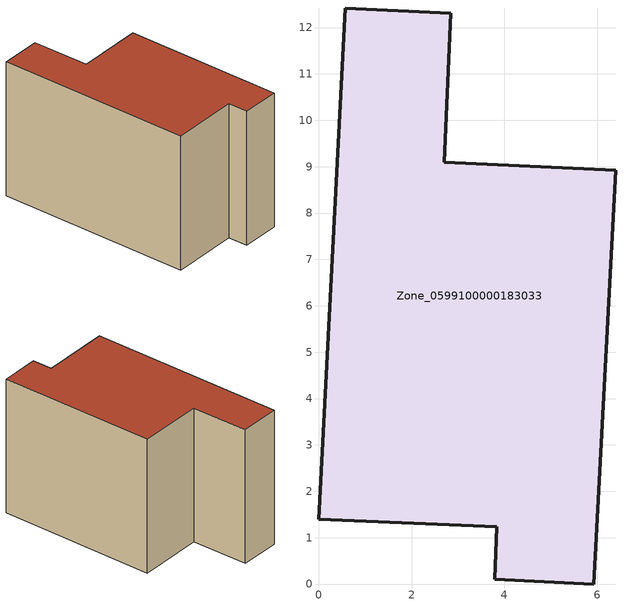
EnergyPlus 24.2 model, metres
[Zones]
Zone_0599100000183033
 floor ground (C_G): 6.4,8.92 5.93,0 3.79,0.1 3.84,1.23 0,1.4 0.57,12.42 2.85,12.31 2.7,9.09 z1.03
 wall outside (C_F): 5.93,0 6.4,8.92 2.7,9.09 2.85,12.31 0.57,12.42 0,1.4 3.84,1.23 3.79,0.1 5.93,0 z1.03:8.82
 roof outside (C_R): 2.7,9.09 2.85,12.31 0.57,12.42 0,1.4 3.84,1.23 3.79,0.1 5.93,0 6.4,8.92 z8.82
[BUILDING]
Pand.0599100000183033: North Axis=0; Terrain=City; Loads Convergence Tolerance Value=0.04; Temperature Convergence Tolerance Value=0.4; Solar Distribution=FullExterior; Maximum Number of Warmup Days=25; Minimum Number of Warmup Days=1
[Site:Location]
Rotterdam.The.Hague.AP_ZH_NLD Design_Conditions: Latitude=51.96; Longitude=4.45; Time Zone=1; Elevation=-4.5
[SITE:GROUNDTEMPERATURE:BUILDINGSURFACE]
18, 18, 18, 18, 18, 18, 18, 18, 18, 18, 18, 18
[MATERIAL] Thermal Absorptance=0.9; Solar Absorptance=0.7; Visible Absorptance=0.7
Name | Roughness | Thickness | Conductivity | Density | Specific Heat
G.TI.1975-1991 | MediumSmooth | 0.15 | 0.288461 | 540 | 1210
F.TI.1975-1991 | Rough | 0.3 | 0.230769 | 1920 | 840
R.TI.1975-1991 | MediumRough | 0.2 | 0.153846 | 1500 | 1000
[CONSTRUCTION]
C_G: G.TI.1975-1991
C_F: F.TI.1975-1991
C_R: R.TI.1975-1991
[ZONE]
Zone_0599100000183033: Type=1; Multiplier=1; Ceiling Height=Autocalculate; Volume=Autocalculate; Floor Area=autocalculate; Part of Total Floor Area=Yes
[ZONEINFILTRATION:DESIGNFLOWRATE]
Infil_Zone_0599100000183033: Zone or ZoneList or Space or SpaceList=Zone_0599100000183033; Schedule=AlwaysOn; Design Flow Rate Calculation Method=Flow/Area; Flow Rate per Floor Area=0.003; Constant Term Coefficient=1; Temperature Term Coefficient=0; Velocity Term Coefficient=0; Velocity Squared Term Coefficient=0
[HVACTEMPLATE:ZONE:IDEALLOADSAIRSYSTEM]
Zone_0599100000183033: Maximum Heating Supply Air Temperature=50; Minimum Cooling Supply Air Temperature=13; Maximum Heating Supply Air Humidity Ratio=0.0156; Minimum Cooling Supply Air Humidity Ratio=0.0077; Heating Limit=NoLimit; Cooling Limit=NoLimit; Dehumidification Control Type=ConstantSensibleHeatRatio; Cooling Sensible Heat Ratio=0.7; Dehumidification Setpoint=60; Humidification Control Type=None; Humidification Setpoint=30; Outdoor Air Method=None; Outdoor Air Flow Rate per Person=0.00944; Outdoor Air Flow Rate per Zone Floor Area=0; Outdoor Air Flow Rate per Zone=0; Demand Controlled Ventilation Type=None; Outdoor Air Economizer Type=NoEconomizer; Heat Recovery Type=None; Sensible Heat Recovery Effectiveness=0.7; Latent Heat Recovery Effectiveness=0.65
[ZONECONTROL:THERMOSTAT]
ThermostatControl_Zone_0599100000183033: Zone or ZoneList=Zone_0599100000183033; Control Type Schedule=DualSetpointControlType; Control 1=Thermostat_Zone_0599100000183033; Temperature Difference Between Cutout And Setpoint=0
[THERMOSTATSETPOINT:DUALSETPOINT]
Thermostat_Zone_0599100000183033: Heating Setpoint Temperature Schedule=HeatingSetpoint_Zone_0599100000183033; Cooling Setpoint Temperature Schedule=CoolingSetpoint_Zone_0599100000183033
[SCHEDULE:COMPACT]
HeatingSetpoint_Zone_0599100000183033: Through: 12/31, For: AllDays, Until: 24:00, 21
CoolingSetpoint_Zone_0599100000183033: Through: 12/31, For: AllDays, Until: 24:00, 24
DualSetpointControlType: Through: 12/31, For: AllDays, Until: 24:00, 4
AlwaysOn: Through: 12/31, For: AllDays, Until: 24:00, 1
